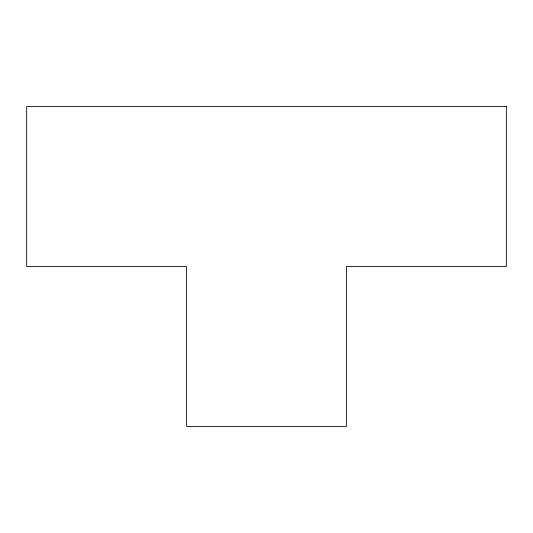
<?xml version="1.0" encoding="UTF-8"?>
<svg xmlns="http://www.w3.org/2000/svg" width="533" height="533" viewBox="0 0 533 533"><rect width="100%" height="100%" fill="white"/><g stroke="black" fill="none" stroke-linecap="round" stroke-linejoin="round"><path stroke-width="0.8" d="M506.35 106.6L26.65 106.6L26.65 266.5L186.55 266.5L186.55 426.4L346.45 426.4L346.45 266.5L506.35 266.5L506.35 106.6"/></g></svg>
